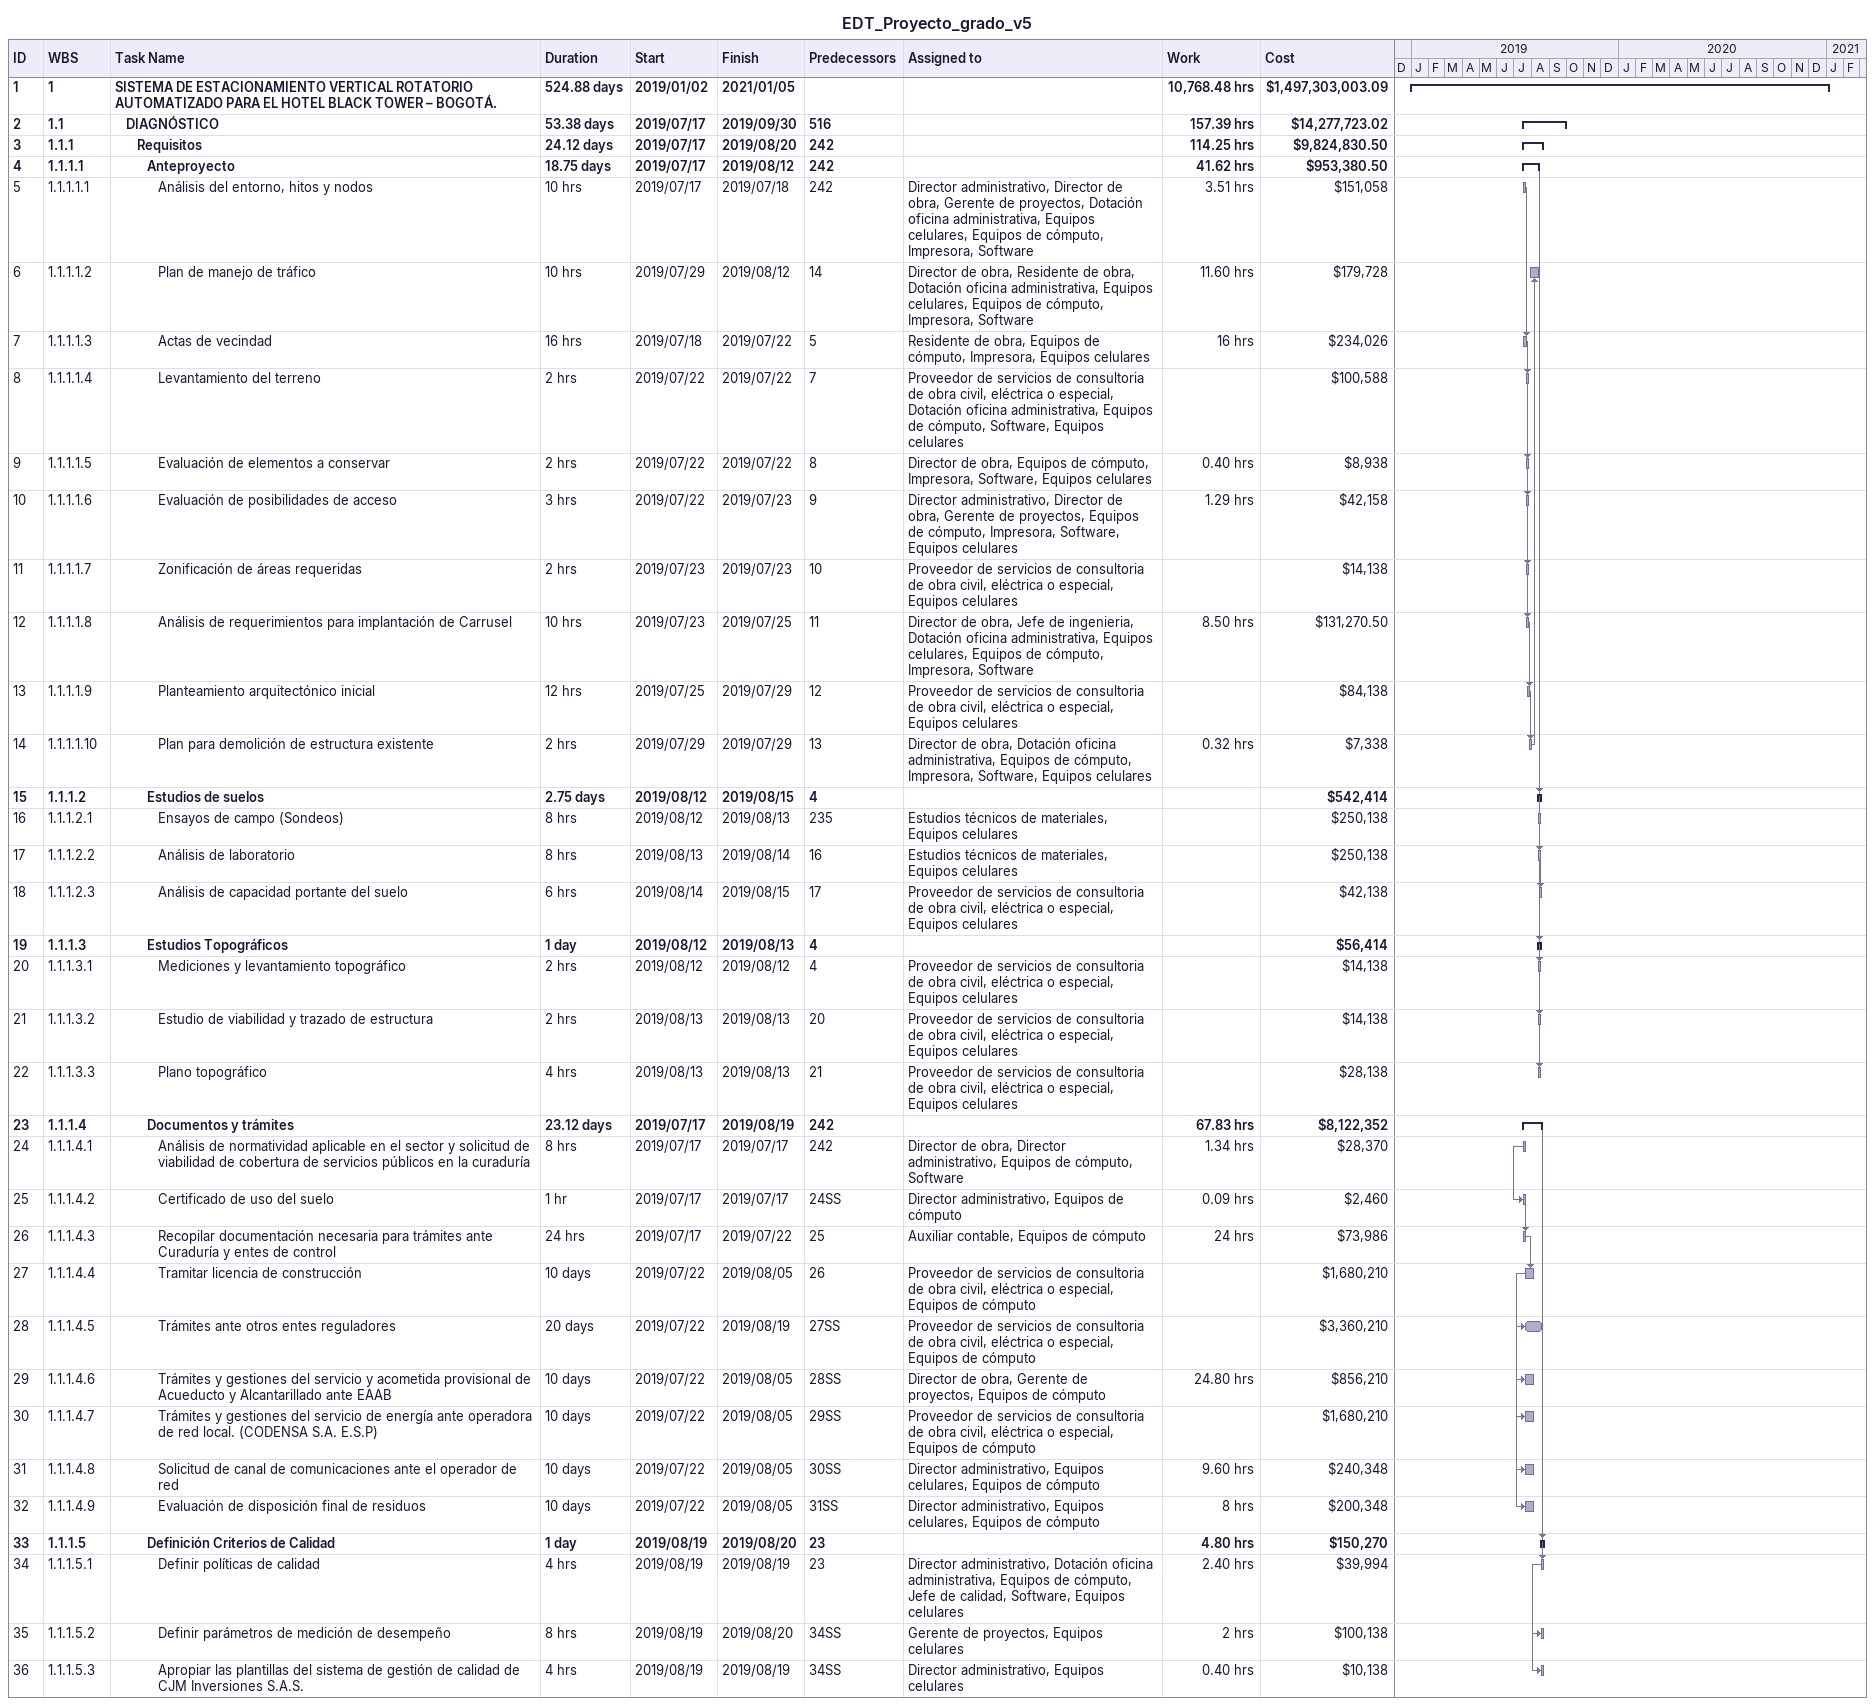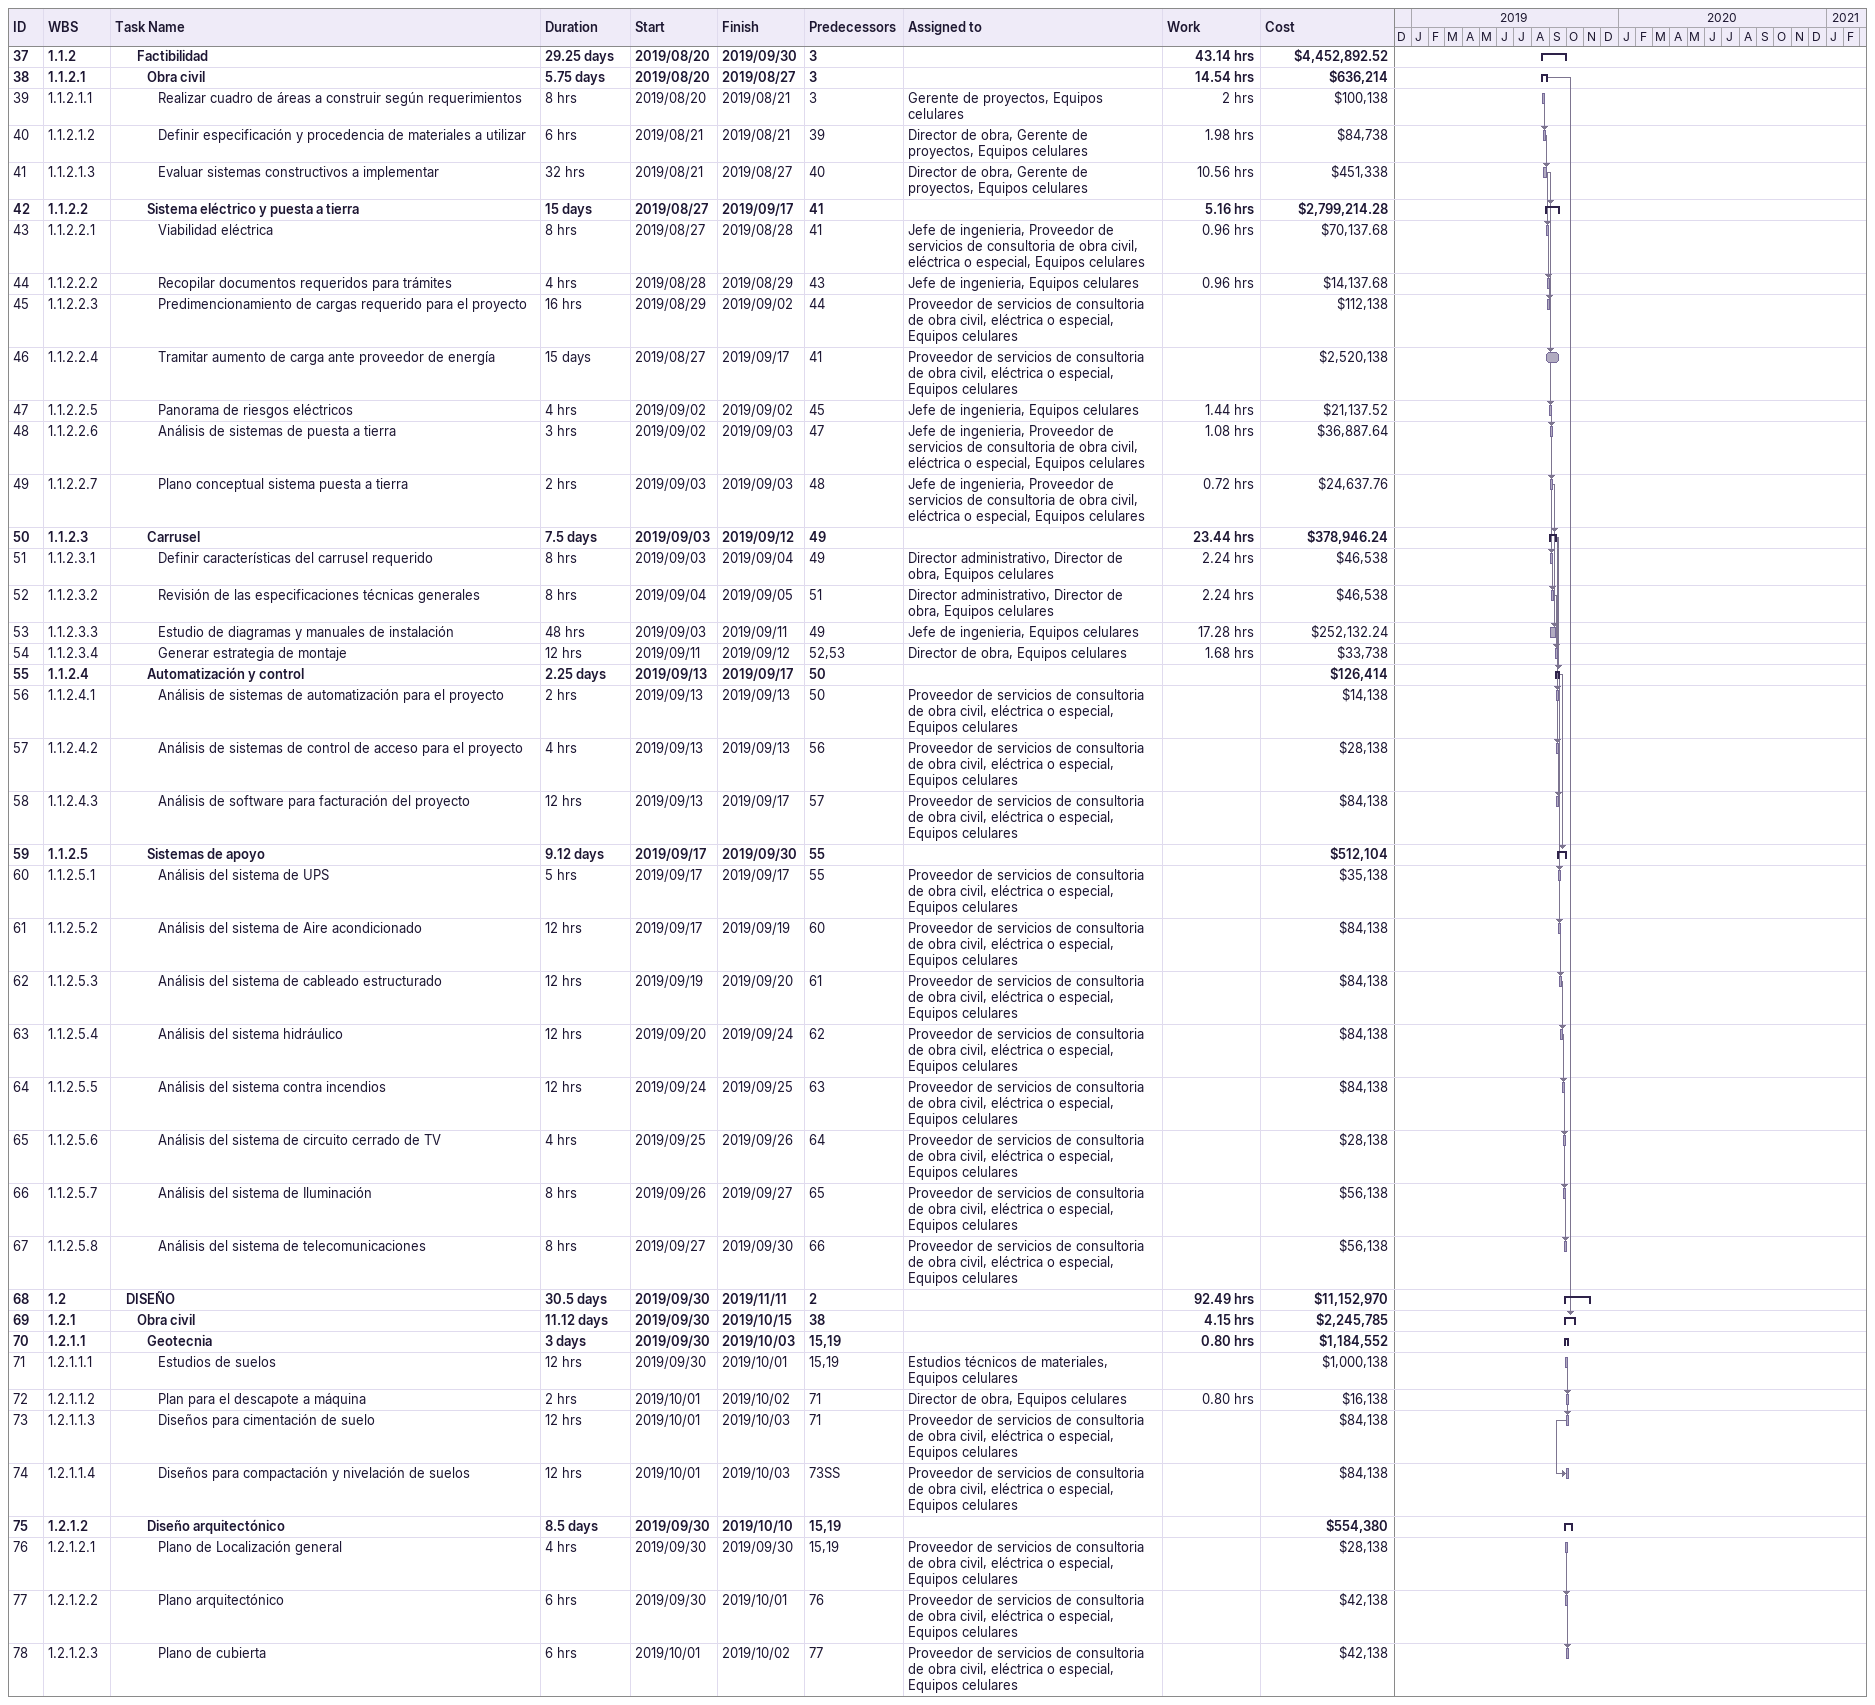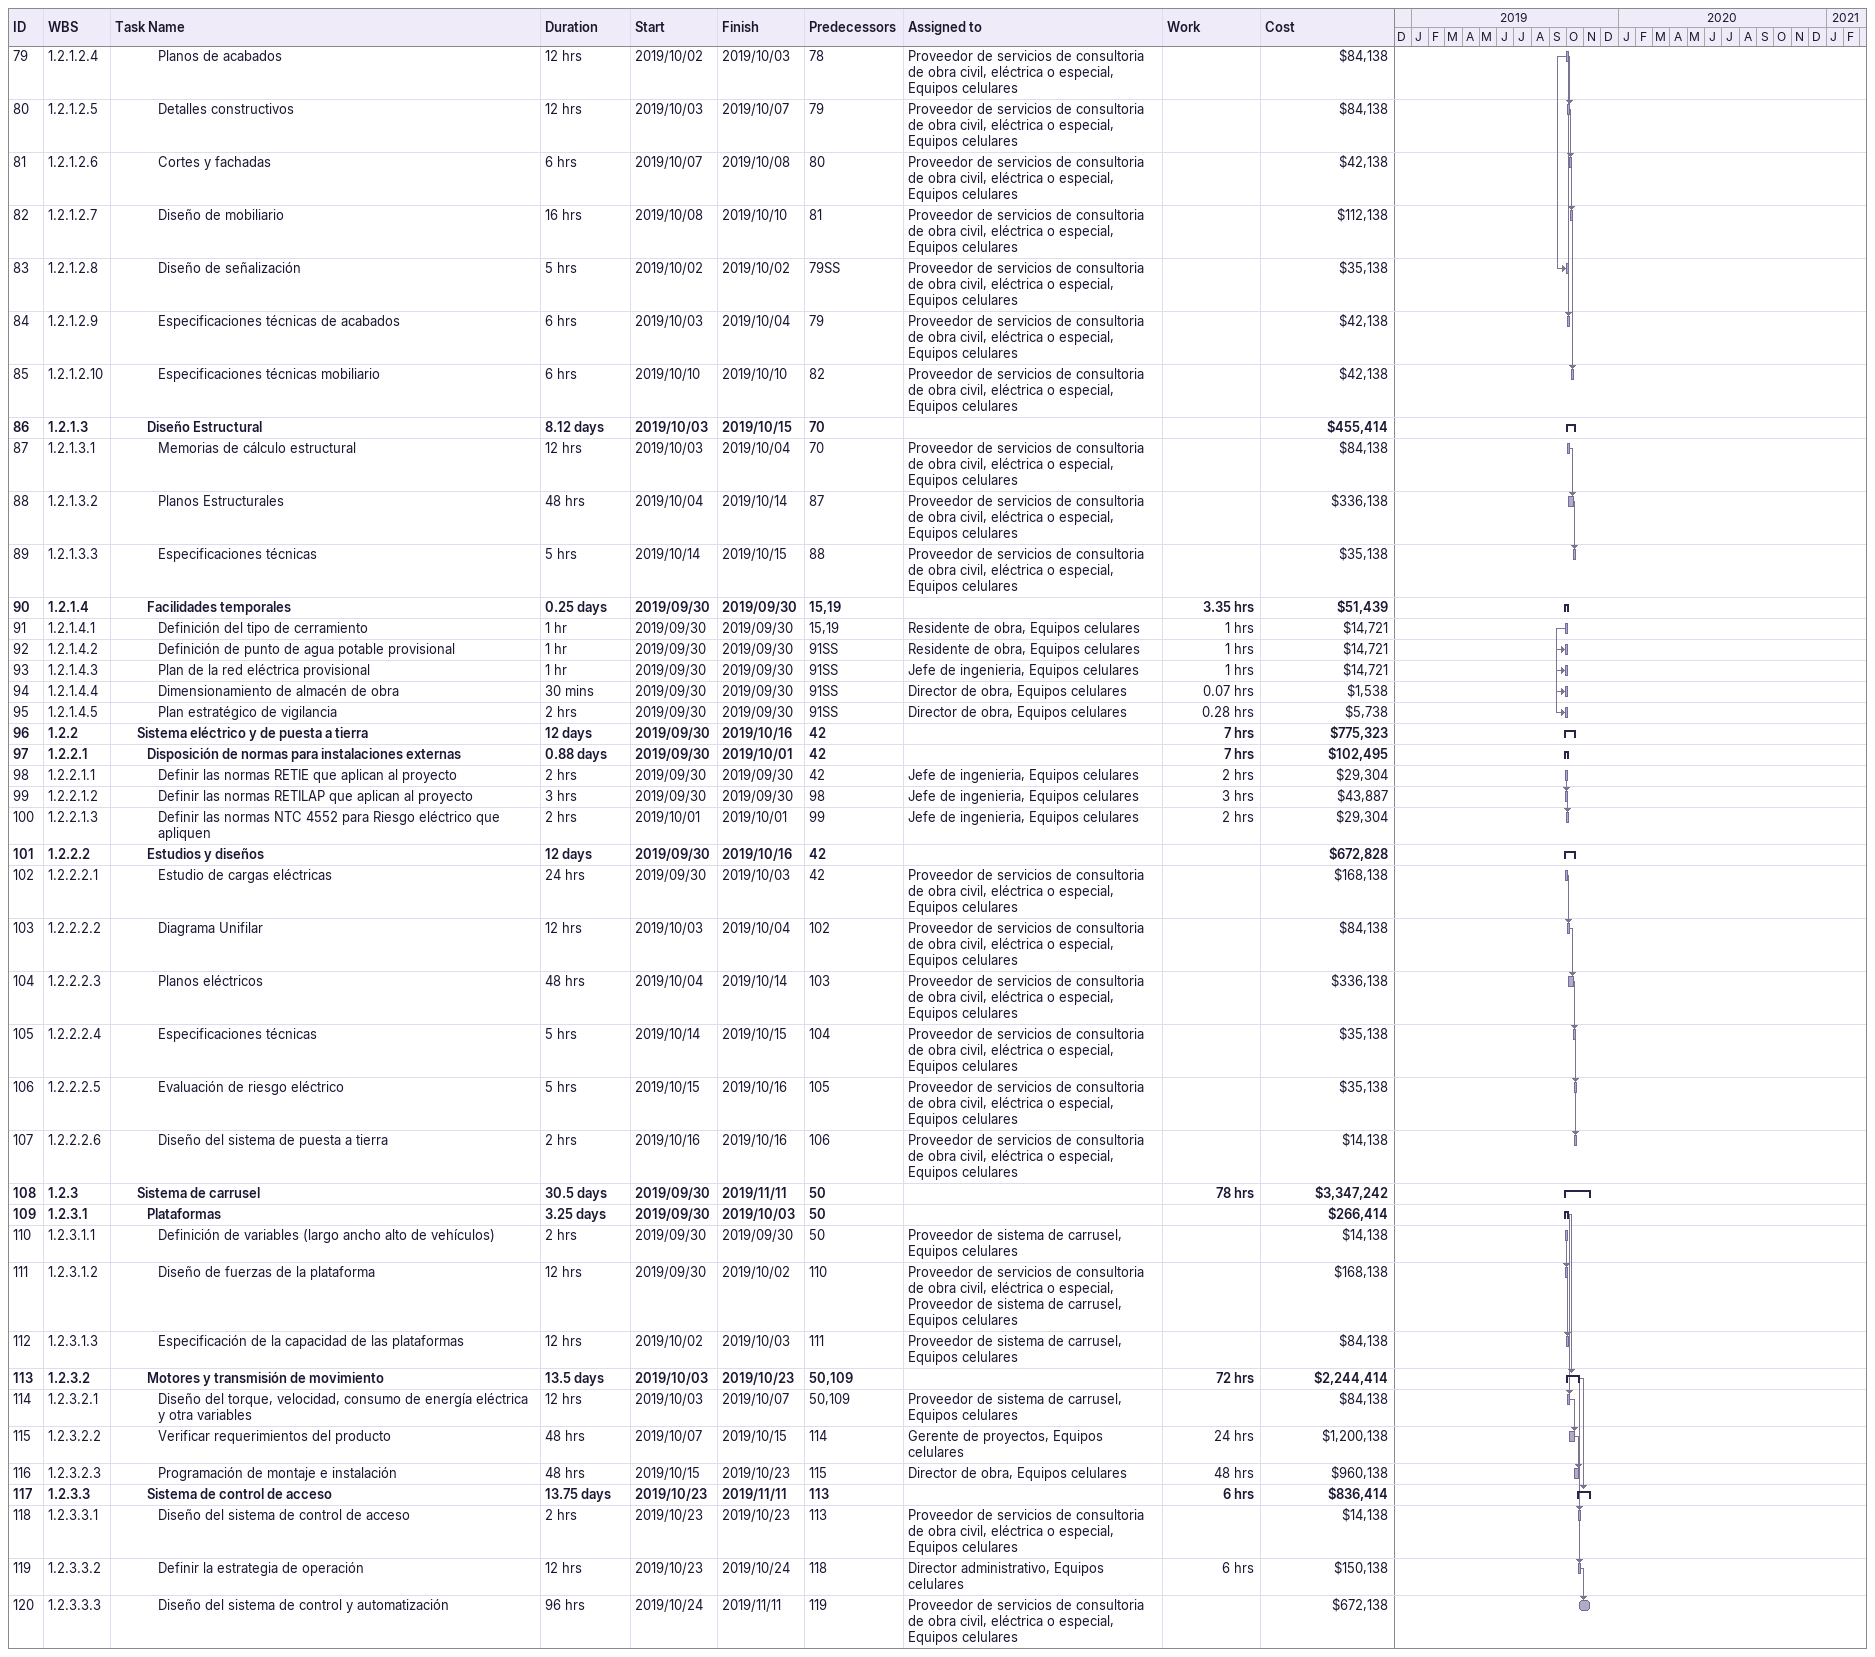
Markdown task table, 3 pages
EDT_Proyecto_grado_v5

| ID | WBS | Task | Duration | Start | Finish | Predecessors | Resources | Work (h) | Cost ($) |
|---|---|---|---|---|---|---|---|---|---|
| 1 | 1 | **SISTEMA DE ESTACIONAMIENTO VERTICAL ROTATORIO AUTOMATIZADO PARA EL HOTEL BLACK TOWER – BOGOTÁ.** | 524.88d | 2019-01-02 | 2021-01-05 |  |  | 10768.48 | 1497303003.09 |
| 2 | 1.1 | **DIAGNÓSTICO** | 53.38d | 2019-07-17 | 2019-09-30 | 516 |  | 157.39 | 14277723.02 |
| 3 | 1.1.1 | **Requisitos** | 24.12d | 2019-07-17 | 2019-08-20 | 242 |  | 114.25 | 9824830.50 |
| 4 | 1.1.1.1 | **Anteproyecto** | 18.75d | 2019-07-17 | 2019-08-12 | 242 |  | 41.62 | 953380.50 |
| 5 | 1.1.1.1.1 | Análisis del entorno, hitos y nodos | 10h | 2019-07-17 | 2019-07-18 | 242 | Director administrativo, Director de obra, Gerente de proyectos, Dotación oficina administrativa, Equipos celulares, Equipos de cómputo, Impresora, Software | 3.51 | 151058 |
| 6 | 1.1.1.1.2 | Plan de manejo de tráfico | 10h | 2019-07-29 | 2019-08-12 | 14 | Director de obra, Residente de obra, Dotación oficina administrativa, Equipos celulares, Equipos de cómputo, Impresora, Software | 11.60 | 179728 |
| 7 | 1.1.1.1.3 | Actas de vecindad | 16h | 2019-07-18 | 2019-07-22 | 5 | Residente de obra, Equipos de cómputo, Impresora, Equipos celulares | 16 | 234026 |
| 8 | 1.1.1.1.4 | Levantamiento del terreno | 2h | 2019-07-22 | 2019-07-22 | 7 | Proveedor de servicios de consultoria de obra civil, eléctrica o especial, Dotación oficina administrativa, Equipos de cómputo, Software, Equipos celulares |  | 100588 |
| 9 | 1.1.1.1.5 | Evaluación de elementos a conservar | 2h | 2019-07-22 | 2019-07-22 | 8 | Director de obra, Equipos de cómputo, Impresora, Software, Equipos celulares | 0.40 | 8938 |
| 10 | 1.1.1.1.6 | Evaluación de posibilidades de acceso | 3h | 2019-07-22 | 2019-07-23 | 9 | Director administrativo, Director de obra, Gerente de proyectos, Equipos de cómputo, Impresora, Software, Equipos celulares | 1.29 | 42158 |
| 11 | 1.1.1.1.7 | Zonificación de áreas requeridas | 2h | 2019-07-23 | 2019-07-23 | 10 | Proveedor de servicios de consultoria de obra civil, eléctrica o especial, Equipos celulares |  | 14138 |
| 12 | 1.1.1.1.8 | Análisis de requerimientos para implantación de Carrusel | 10h | 2019-07-23 | 2019-07-25 | 11 | Director de obra, Jefe de ingenieria, Dotación oficina administrativa, Equipos celulares, Equipos de cómputo, Impresora, Software | 8.50 | 131270.50 |
| 13 | 1.1.1.1.9 | Planteamiento arquitectónico inicial | 12h | 2019-07-25 | 2019-07-29 | 12 | Proveedor de servicios de consultoria de obra civil, eléctrica o especial, Equipos celulares |  | 84138 |
| 14 | 1.1.1.1.10 | Plan para demolición de estructura existente | 2h | 2019-07-29 | 2019-07-29 | 13 | Director de obra, Dotación oficina administrativa, Equipos de cómputo, Impresora, Software, Equipos celulares | 0.32 | 7338 |
| 15 | 1.1.1.2 | **Estudios de suelos** | 2.75d | 2019-08-12 | 2019-08-15 | 4 |  |  | 542414 |
| 16 | 1.1.1.2.1 | Ensayos de campo (Sondeos) | 8h | 2019-08-12 | 2019-08-13 | 235 | Estudios técnicos de materiales, Equipos celulares |  | 250138 |
| 17 | 1.1.1.2.2 | Análisis de laboratorio | 8h | 2019-08-13 | 2019-08-14 | 16 | Estudios técnicos de materiales, Equipos celulares |  | 250138 |
| 18 | 1.1.1.2.3 | Análisis de capacidad portante del suelo | 6h | 2019-08-14 | 2019-08-15 | 17 | Proveedor de servicios de consultoria de obra civil, eléctrica o especial, Equipos celulares |  | 42138 |
| 19 | 1.1.1.3 | **Estudios Topográficos** | 1d | 2019-08-12 | 2019-08-13 | 4 |  |  | 56414 |
| 20 | 1.1.1.3.1 | Mediciones y levantamiento topográfico | 2h | 2019-08-12 | 2019-08-12 | 4 | Proveedor de servicios de consultoria de obra civil, eléctrica o especial, Equipos celulares |  | 14138 |
| 21 | 1.1.1.3.2 | Estudio de viabilidad y trazado de estructura | 2h | 2019-08-13 | 2019-08-13 | 20 | Proveedor de servicios de consultoria de obra civil, eléctrica o especial, Equipos celulares |  | 14138 |
| 22 | 1.1.1.3.3 | Plano topográfico | 4h | 2019-08-13 | 2019-08-13 | 21 | Proveedor de servicios de consultoria de obra civil, eléctrica o especial, Equipos celulares |  | 28138 |
| 23 | 1.1.1.4 | **Documentos y trámites** | 23.12d | 2019-07-17 | 2019-08-19 | 242 |  | 67.83 | 8122352 |
| 24 | 1.1.1.4.1 | Análisis de normatividad aplicable en el sector y solicitud de viabilidad de cobertura de servicios públicos en la curaduría | 8h | 2019-07-17 | 2019-07-17 | 242 | Director de obra, Director administrativo, Equipos de cómputo, Software | 1.34 | 28370 |
| 25 | 1.1.1.4.2 | Certificado de uso del suelo | 1h | 2019-07-17 | 2019-07-17 | 24SS | Director administrativo, Equipos de cómputo | 0.09 | 2460 |
| 26 | 1.1.1.4.3 | Recopilar documentación necesaria para trámites ante Curaduría y entes de control | 24h | 2019-07-17 | 2019-07-22 | 25 | Auxiliar contable, Equipos de cómputo | 24 | 73986 |
| 27 | 1.1.1.4.4 | Tramitar licencia de construcción | 10d | 2019-07-22 | 2019-08-05 | 26 | Proveedor de servicios de consultoria de obra civil, eléctrica o especial, Equipos de cómputo |  | 1680210 |
| 28 | 1.1.1.4.5 | Trámites ante otros entes reguladores | 20d | 2019-07-22 | 2019-08-19 | 27SS | Proveedor de servicios de consultoria de obra civil, eléctrica o especial, Equipos de cómputo |  | 3360210 |
| 29 | 1.1.1.4.6 | Trámites y gestiones del servicio y acometida provisional de Acueducto y Alcantarillado ante EAAB | 10d | 2019-07-22 | 2019-08-05 | 28SS | Director de obra, Gerente de proyectos, Equipos de cómputo | 24.80 | 856210 |
| 30 | 1.1.1.4.7 | Trámites y gestiones del servicio de energía ante operadora de red local. (CODENSA S.A. E.S.P) | 10d | 2019-07-22 | 2019-08-05 | 29SS | Proveedor de servicios de consultoria de obra civil, eléctrica o especial, Equipos de cómputo |  | 1680210 |
| 31 | 1.1.1.4.8 | Solicitud de canal de comunicaciones ante el operador de red | 10d | 2019-07-22 | 2019-08-05 | 30SS | Director administrativo, Equipos celulares, Equipos de cómputo | 9.60 | 240348 |
| 32 | 1.1.1.4.9 | Evaluación de disposición final de residuos | 10d | 2019-07-22 | 2019-08-05 | 31SS | Director administrativo, Equipos celulares, Equipos de cómputo | 8 | 200348 |
| 33 | 1.1.1.5 | **Definición Criterios de Calidad** | 1d | 2019-08-19 | 2019-08-20 | 23 |  | 4.80 | 150270 |
| 34 | 1.1.1.5.1 | Definir políticas de calidad | 4h | 2019-08-19 | 2019-08-19 | 23 | Director administrativo, Dotación oficina administrativa, Equipos de cómputo, Jefe de calidad, Software, Equipos celulares | 2.40 | 39994 |
| 35 | 1.1.1.5.2 | Definir parámetros de medición de desempeño | 8h | 2019-08-19 | 2019-08-20 | 34SS | Gerente de proyectos, Equipos celulares | 2 | 100138 |
| 36 | 1.1.1.5.3 | Apropiar las plantillas del sistema de gestión de calidad de CJM Inversiones S.A.S. | 4h | 2019-08-19 | 2019-08-19 | 34SS | Director administrativo, Equipos celulares | 0.40 | 10138 |
| 37 | 1.1.2 | **Factibilidad** | 29.25d | 2019-08-20 | 2019-09-30 | 3 |  | 43.14 | 4452892.52 |
| 38 | 1.1.2.1 | **Obra civil** | 5.75d | 2019-08-20 | 2019-08-27 | 3 |  | 14.54 | 636214 |
| 39 | 1.1.2.1.1 | Realizar cuadro de áreas a construir según requerimientos | 8h | 2019-08-20 | 2019-08-21 | 3 | Gerente de proyectos, Equipos celulares | 2 | 100138 |
| 40 | 1.1.2.1.2 | Definir especificación y procedencia de materiales a utilizar | 6h | 2019-08-21 | 2019-08-21 | 39 | Director de obra, Gerente de proyectos, Equipos celulares | 1.98 | 84738 |
| 41 | 1.1.2.1.3 | Evaluar sistemas constructivos a implementar | 32h | 2019-08-21 | 2019-08-27 | 40 | Director de obra, Gerente de proyectos, Equipos celulares | 10.56 | 451338 |
| 42 | 1.1.2.2 | **Sistema eléctrico y puesta a tierra** | 15d | 2019-08-27 | 2019-09-17 | 41 |  | 5.16 | 2799214.28 |
| 43 | 1.1.2.2.1 | Viabilidad eléctrica | 8h | 2019-08-27 | 2019-08-28 | 41 | Jefe de ingenieria, Proveedor de servicios de consultoria de obra civil, eléctrica o especial, Equipos celulares | 0.96 | 70137.68 |
| 44 | 1.1.2.2.2 | Recopilar documentos requeridos para trámites | 4h | 2019-08-28 | 2019-08-29 | 43 | Jefe de ingenieria, Equipos celulares | 0.96 | 14137.68 |
| 45 | 1.1.2.2.3 | Predimencionamiento de cargas requerido para el proyecto | 16h | 2019-08-29 | 2019-09-02 | 44 | Proveedor de servicios de consultoria de obra civil, eléctrica o especial, Equipos celulares |  | 112138 |
| 46 | 1.1.2.2.4 | Tramitar aumento de carga ante proveedor de energía | 15d | 2019-08-27 | 2019-09-17 | 41 | Proveedor de servicios de consultoria de obra civil, eléctrica o especial, Equipos celulares |  | 2520138 |
| 47 | 1.1.2.2.5 | Panorama de riesgos eléctricos | 4h | 2019-09-02 | 2019-09-02 | 45 | Jefe de ingenieria, Equipos celulares | 1.44 | 21137.52 |
| 48 | 1.1.2.2.6 | Análisis de sistemas de puesta a tierra | 3h | 2019-09-02 | 2019-09-03 | 47 | Jefe de ingenieria, Proveedor de servicios de consultoria de obra civil, eléctrica o especial, Equipos celulares | 1.08 | 36887.64 |
| 49 | 1.1.2.2.7 | Plano conceptual sistema puesta a tierra | 2h | 2019-09-03 | 2019-09-03 | 48 | Jefe de ingenieria, Proveedor de servicios de consultoria de obra civil, eléctrica o especial, Equipos celulares | 0.72 | 24637.76 |
| 50 | 1.1.2.3 | **Carrusel** | 7.5d | 2019-09-03 | 2019-09-12 | 49 |  | 23.44 | 378946.24 |
| 51 | 1.1.2.3.1 | Definir características del carrusel requerido | 8h | 2019-09-03 | 2019-09-04 | 49 | Director administrativo, Director de obra, Equipos celulares | 2.24 | 46538 |
| 52 | 1.1.2.3.2 | Revisión de las especificaciones técnicas generales | 8h | 2019-09-04 | 2019-09-05 | 51 | Director administrativo, Director de obra, Equipos celulares | 2.24 | 46538 |
| 53 | 1.1.2.3.3 | Estudio de diagramas y manuales de instalación | 48h | 2019-09-03 | 2019-09-11 | 49 | Jefe de ingenieria, Equipos celulares | 17.28 | 252132.24 |
| 54 | 1.1.2.3.4 | Generar estrategia de montaje | 12h | 2019-09-11 | 2019-09-12 | 52, 53 | Director de obra, Equipos celulares | 1.68 | 33738 |
| 55 | 1.1.2.4 | **Automatización y control** | 2.25d | 2019-09-13 | 2019-09-17 | 50 |  |  | 126414 |
| 56 | 1.1.2.4.1 | Análisis de sistemas de automatización para el proyecto | 2h | 2019-09-13 | 2019-09-13 | 50 | Proveedor de servicios de consultoria de obra civil, eléctrica o especial, Equipos celulares |  | 14138 |
| 57 | 1.1.2.4.2 | Análisis de sistemas de control de acceso para el proyecto | 4h | 2019-09-13 | 2019-09-13 | 56 | Proveedor de servicios de consultoria de obra civil, eléctrica o especial, Equipos celulares |  | 28138 |
| 58 | 1.1.2.4.3 | Análisis de software para facturación del proyecto | 12h | 2019-09-13 | 2019-09-17 | 57 | Proveedor de servicios de consultoria de obra civil, eléctrica o especial, Equipos celulares |  | 84138 |
| 59 | 1.1.2.5 | **Sistemas de apoyo** | 9.12d | 2019-09-17 | 2019-09-30 | 55 |  |  | 512104 |
| 60 | 1.1.2.5.1 | Análisis del sistema de UPS | 5h | 2019-09-17 | 2019-09-17 | 55 | Proveedor de servicios de consultoria de obra civil, eléctrica o especial, Equipos celulares |  | 35138 |
| 61 | 1.1.2.5.2 | Análisis del sistema de Aire acondicionado | 12h | 2019-09-17 | 2019-09-19 | 60 | Proveedor de servicios de consultoria de obra civil, eléctrica o especial, Equipos celulares |  | 84138 |
| 62 | 1.1.2.5.3 | Análisis del sistema de cableado estructurado | 12h | 2019-09-19 | 2019-09-20 | 61 | Proveedor de servicios de consultoria de obra civil, eléctrica o especial, Equipos celulares |  | 84138 |
| 63 | 1.1.2.5.4 | Análisis del sistema hidráulico | 12h | 2019-09-20 | 2019-09-24 | 62 | Proveedor de servicios de consultoria de obra civil, eléctrica o especial, Equipos celulares |  | 84138 |
| 64 | 1.1.2.5.5 | Análisis del sistema contra incendios | 12h | 2019-09-24 | 2019-09-25 | 63 | Proveedor de servicios de consultoria de obra civil, eléctrica o especial, Equipos celulares |  | 84138 |
| 65 | 1.1.2.5.6 | Análisis del sistema de circuito cerrado de TV | 4h | 2019-09-25 | 2019-09-26 | 64 | Proveedor de servicios de consultoria de obra civil, eléctrica o especial, Equipos celulares |  | 28138 |
| 66 | 1.1.2.5.7 | Análisis del sistema de Iluminación | 8h | 2019-09-26 | 2019-09-27 | 65 | Proveedor de servicios de consultoria de obra civil, eléctrica o especial, Equipos celulares |  | 56138 |
| 67 | 1.1.2.5.8 | Análisis del sistema de telecomunicaciones | 8h | 2019-09-27 | 2019-09-30 | 66 | Proveedor de servicios de consultoria de obra civil, eléctrica o especial, Equipos celulares |  | 56138 |
| 68 | 1.2 | **DISEÑO** | 30.5d | 2019-09-30 | 2019-11-11 | 2 |  | 92.49 | 11152970 |
| 69 | 1.2.1 | **Obra civil** | 11.12d | 2019-09-30 | 2019-10-15 | 38 |  | 4.15 | 2245785 |
| 70 | 1.2.1.1 | **Geotecnia** | 3d | 2019-09-30 | 2019-10-03 | 15, 19 |  | 0.80 | 1184552 |
| 71 | 1.2.1.1.1 | Estudios de suelos | 12h | 2019-09-30 | 2019-10-01 | 15, 19 | Estudios técnicos de materiales, Equipos celulares |  | 1000138 |
| 72 | 1.2.1.1.2 | Plan para el descapote a máquina | 2h | 2019-10-01 | 2019-10-02 | 71 | Director de obra, Equipos celulares | 0.80 | 16138 |
| 73 | 1.2.1.1.3 | Diseños para cimentación de suelo | 12h | 2019-10-01 | 2019-10-03 | 71 | Proveedor de servicios de consultoria de obra civil, eléctrica o especial, Equipos celulares |  | 84138 |
| 74 | 1.2.1.1.4 | Diseños para compactación y nivelación de suelos | 12h | 2019-10-01 | 2019-10-03 | 73SS | Proveedor de servicios de consultoria de obra civil, eléctrica o especial, Equipos celulares |  | 84138 |
| 75 | 1.2.1.2 | **Diseño arquitectónico** | 8.5d | 2019-09-30 | 2019-10-10 | 15, 19 |  |  | 554380 |
| 76 | 1.2.1.2.1 | Plano de Localización general | 4h | 2019-09-30 | 2019-09-30 | 15, 19 | Proveedor de servicios de consultoria de obra civil, eléctrica o especial, Equipos celulares |  | 28138 |
| 77 | 1.2.1.2.2 | Plano arquitectónico | 6h | 2019-09-30 | 2019-10-01 | 76 | Proveedor de servicios de consultoria de obra civil, eléctrica o especial, Equipos celulares |  | 42138 |
| 78 | 1.2.1.2.3 | Plano de cubierta | 6h | 2019-10-01 | 2019-10-02 | 77 | Proveedor de servicios de consultoria de obra civil, eléctrica o especial, Equipos celulares |  | 42138 |
| 79 | 1.2.1.2.4 | Planos de acabados | 12h | 2019-10-02 | 2019-10-03 | 78 | Proveedor de servicios de consultoria de obra civil, eléctrica o especial, Equipos celulares |  | 84138 |
| 80 | 1.2.1.2.5 | Detalles constructivos | 12h | 2019-10-03 | 2019-10-07 | 79 | Proveedor de servicios de consultoria de obra civil, eléctrica o especial, Equipos celulares |  | 84138 |
| 81 | 1.2.1.2.6 | Cortes y fachadas | 6h | 2019-10-07 | 2019-10-08 | 80 | Proveedor de servicios de consultoria de obra civil, eléctrica o especial, Equipos celulares |  | 42138 |
| 82 | 1.2.1.2.7 | Diseño de mobiliario | 16h | 2019-10-08 | 2019-10-10 | 81 | Proveedor de servicios de consultoria de obra civil, eléctrica o especial, Equipos celulares |  | 112138 |
| 83 | 1.2.1.2.8 | Diseño de señalización | 5h | 2019-10-02 | 2019-10-02 | 79SS | Proveedor de servicios de consultoria de obra civil, eléctrica o especial, Equipos celulares |  | 35138 |
| 84 | 1.2.1.2.9 | Especificaciones técnicas de acabados | 6h | 2019-10-03 | 2019-10-04 | 79 | Proveedor de servicios de consultoria de obra civil, eléctrica o especial, Equipos celulares |  | 42138 |
| 85 | 1.2.1.2.10 | Especificaciones técnicas mobiliario | 6h | 2019-10-10 | 2019-10-10 | 82 | Proveedor de servicios de consultoria de obra civil, eléctrica o especial, Equipos celulares |  | 42138 |
| 86 | 1.2.1.3 | **Diseño Estructural** | 8.12d | 2019-10-03 | 2019-10-15 | 70 |  |  | 455414 |
| 87 | 1.2.1.3.1 | Memorias de cálculo estructural | 12h | 2019-10-03 | 2019-10-04 | 70 | Proveedor de servicios de consultoria de obra civil, eléctrica o especial, Equipos celulares |  | 84138 |
| 88 | 1.2.1.3.2 | Planos Estructurales | 48h | 2019-10-04 | 2019-10-14 | 87 | Proveedor de servicios de consultoria de obra civil, eléctrica o especial, Equipos celulares |  | 336138 |
| 89 | 1.2.1.3.3 | Especificaciones técnicas | 5h | 2019-10-14 | 2019-10-15 | 88 | Proveedor de servicios de consultoria de obra civil, eléctrica o especial, Equipos celulares |  | 35138 |
| 90 | 1.2.1.4 | **Facilidades temporales** | 0.25d | 2019-09-30 | 2019-09-30 | 15, 19 |  | 3.35 | 51439 |
| 91 | 1.2.1.4.1 | Definición del tipo de cerramiento | 1h | 2019-09-30 | 2019-09-30 | 15, 19 | Residente de obra, Equipos celulares | 1 | 14721 |
| 92 | 1.2.1.4.2 | Definición de punto de agua potable provisional | 1h | 2019-09-30 | 2019-09-30 | 91SS | Residente de obra, Equipos celulares | 1 | 14721 |
| 93 | 1.2.1.4.3 | Plan de la red eléctrica provisional | 1h | 2019-09-30 | 2019-09-30 | 91SS | Jefe de ingenieria, Equipos celulares | 1 | 14721 |
| 94 | 1.2.1.4.4 | Dimensionamiento de almacén de obra | 30min | 2019-09-30 | 2019-09-30 | 91SS | Director de obra, Equipos celulares | 0.07 | 1538 |
| 95 | 1.2.1.4.5 | Plan estratégico de vigilancia | 2h | 2019-09-30 | 2019-09-30 | 91SS | Director de obra, Equipos celulares | 0.28 | 5738 |
| 96 | 1.2.2 | **Sistema eléctrico y de puesta a tierra** | 12d | 2019-09-30 | 2019-10-16 | 42 |  | 7 | 775323 |
| 97 | 1.2.2.1 | **Disposición de normas para instalaciones externas** | 0.88d | 2019-09-30 | 2019-10-01 | 42 |  | 7 | 102495 |
| 98 | 1.2.2.1.1 | Definir las normas RETIE que aplican al proyecto | 2h | 2019-09-30 | 2019-09-30 | 42 | Jefe de ingenieria, Equipos celulares | 2 | 29304 |
| 99 | 1.2.2.1.2 | Definir las normas RETILAP que aplican al proyecto | 3h | 2019-09-30 | 2019-09-30 | 98 | Jefe de ingenieria, Equipos celulares | 3 | 43887 |
| 100 | 1.2.2.1.3 | Definir las normas NTC 4552 para Riesgo eléctrico que apliquen | 2h | 2019-10-01 | 2019-10-01 | 99 | Jefe de ingenieria, Equipos celulares | 2 | 29304 |
| 101 | 1.2.2.2 | **Estudios y diseños** | 12d | 2019-09-30 | 2019-10-16 | 42 |  |  | 672828 |
| 102 | 1.2.2.2.1 | Estudio de cargas eléctricas | 24h | 2019-09-30 | 2019-10-03 | 42 | Proveedor de servicios de consultoria de obra civil, eléctrica o especial, Equipos celulares |  | 168138 |
| 103 | 1.2.2.2.2 | Diagrama Unifilar | 12h | 2019-10-03 | 2019-10-04 | 102 | Proveedor de servicios de consultoria de obra civil, eléctrica o especial, Equipos celulares |  | 84138 |
| 104 | 1.2.2.2.3 | Planos eléctricos | 48h | 2019-10-04 | 2019-10-14 | 103 | Proveedor de servicios de consultoria de obra civil, eléctrica o especial, Equipos celulares |  | 336138 |
| 105 | 1.2.2.2.4 | Especificaciones técnicas | 5h | 2019-10-14 | 2019-10-15 | 104 | Proveedor de servicios de consultoria de obra civil, eléctrica o especial, Equipos celulares |  | 35138 |
| 106 | 1.2.2.2.5 | Evaluación de riesgo eléctrico | 5h | 2019-10-15 | 2019-10-16 | 105 | Proveedor de servicios de consultoria de obra civil, eléctrica o especial, Equipos celulares |  | 35138 |
| 107 | 1.2.2.2.6 | Diseño del sistema de puesta a tierra | 2h | 2019-10-16 | 2019-10-16 | 106 | Proveedor de servicios de consultoria de obra civil, eléctrica o especial, Equipos celulares |  | 14138 |
| 108 | 1.2.3 | **Sistema de carrusel** | 30.5d | 2019-09-30 | 2019-11-11 | 50 |  | 78 | 3347242 |
| 109 | 1.2.3.1 | **Plataformas** | 3.25d | 2019-09-30 | 2019-10-03 | 50 |  |  | 266414 |
| 110 | 1.2.3.1.1 | Definición de variables (largo ancho alto de vehículos) | 2h | 2019-09-30 | 2019-09-30 | 50 | Proveedor de sistema de carrusel, Equipos celulares |  | 14138 |
| 111 | 1.2.3.1.2 | Diseño de fuerzas de la plataforma | 12h | 2019-09-30 | 2019-10-02 | 110 | Proveedor de servicios de consultoria de obra civil, eléctrica o especial, Proveedor de sistema de carrusel, Equipos celulares |  | 168138 |
| 112 | 1.2.3.1.3 | Especificación de la capacidad de las plataformas | 12h | 2019-10-02 | 2019-10-03 | 111 | Proveedor de sistema de carrusel, Equipos celulares |  | 84138 |
| 113 | 1.2.3.2 | **Motores y transmisión de movimiento** | 13.5d | 2019-10-03 | 2019-10-23 | 50, 109 |  | 72 | 2244414 |
| 114 | 1.2.3.2.1 | Diseño del torque, velocidad, consumo de energía eléctrica y otra variables | 12h | 2019-10-03 | 2019-10-07 | 50, 109 | Proveedor de sistema de carrusel, Equipos celulares |  | 84138 |
| 115 | 1.2.3.2.2 | Verificar requerimientos del producto | 48h | 2019-10-07 | 2019-10-15 | 114 | Gerente de proyectos, Equipos celulares | 24 | 1200138 |
| 116 | 1.2.3.2.3 | Programación de montaje e instalación | 48h | 2019-10-15 | 2019-10-23 | 115 | Director de obra, Equipos celulares | 48 | 960138 |
| 117 | 1.2.3.3 | **Sistema de control de acceso** | 13.75d | 2019-10-23 | 2019-11-11 | 113 |  | 6 | 836414 |
| 118 | 1.2.3.3.1 | Diseño del sistema de control de acceso | 2h | 2019-10-23 | 2019-10-23 | 113 | Proveedor de servicios de consultoria de obra civil, eléctrica o especial, Equipos celulares |  | 14138 |
| 119 | 1.2.3.3.2 | Definir la estrategia de operación | 12h | 2019-10-23 | 2019-10-24 | 118 | Director administrativo, Equipos celulares | 6 | 150138 |
| 120 | 1.2.3.3.3 | Diseño del sistema de control y automatización | 96h | 2019-10-24 | 2019-11-11 | 119 | Proveedor de servicios de consultoria de obra civil, eléctrica o especial, Equipos celulares |  | 672138 |
